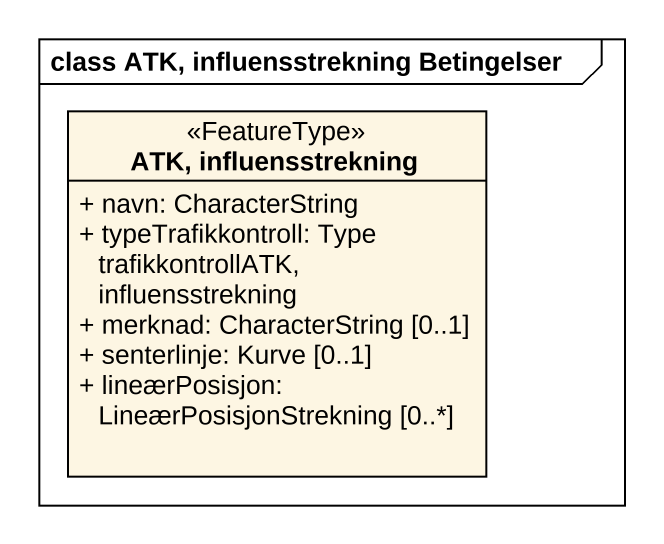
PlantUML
@startuml
mainframe class ATK, influensstrekning Betingelser
hide circle
hide empty members
skinparam classAttributeIconSize 0
class "ATK, influensstrekning" as ATK_influensstrekning <<FeatureType>> {
  + navn: CharacterString
  + typeTrafikkontroll: Type trafikkontrollATK, influensstrekning
  + merknad: CharacterString [0..1]
  + senterlinje: Kurve [0..1]
  + lineærPosisjon: LineærPosisjonStrekning [0..*]
}
@enduml
